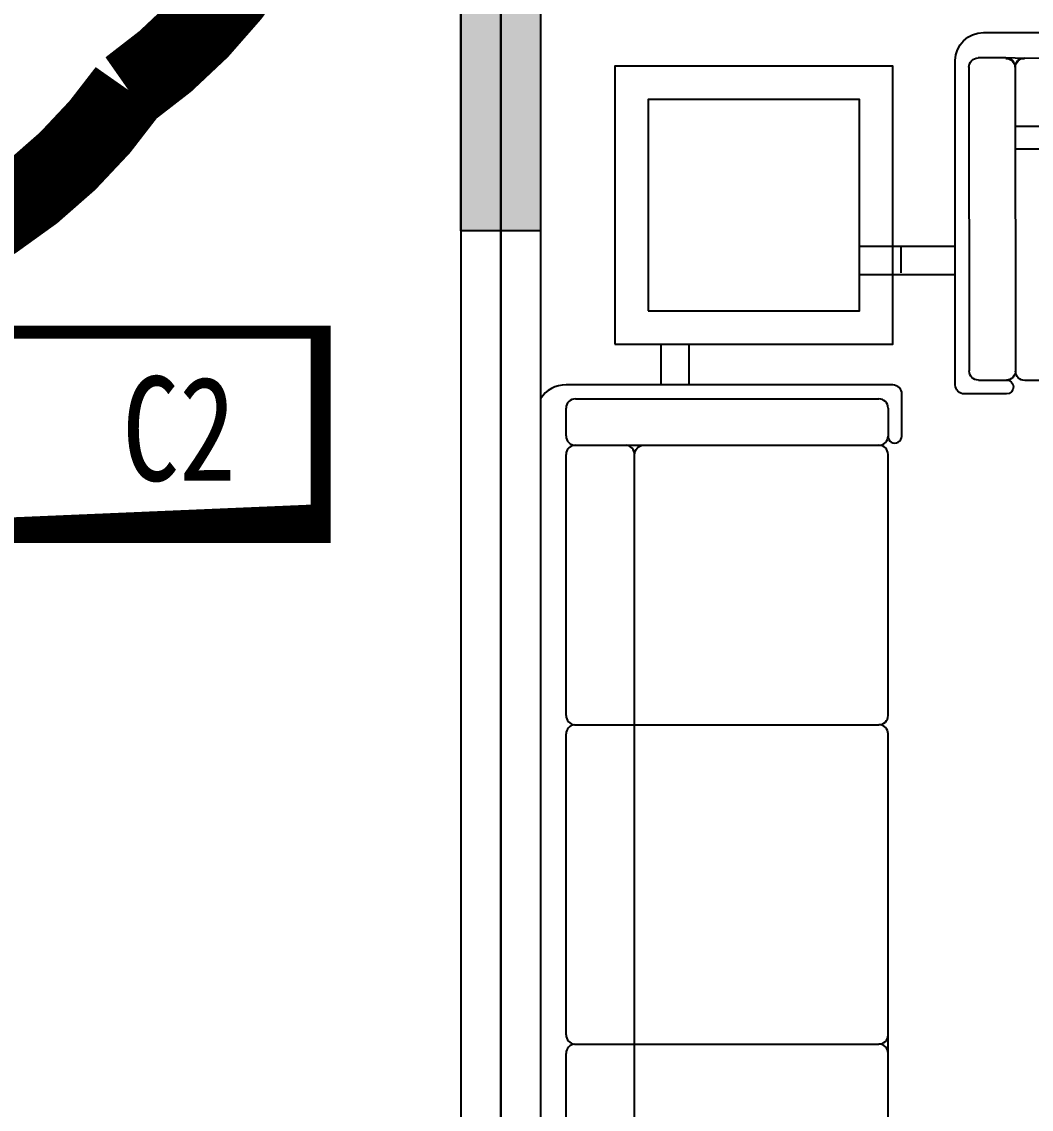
# Model space of a CAD drawing. Extents: x 802298 to 1915382, y -2285475 to -1340051.
# Drawn here: x 1368890 to 1371420, y -2236426 to -2233703 of the extents above; entities that cross this region are included whole.
import ezdxf

# ---------------------------------------------------------------- set-up
doc = ezdxf.new("R2010")
doc.units = 0
doc.header["$LTSCALE"] = 1000
doc.header["$MEASUREMENT"] = 0
doc.linetypes.add('DOTE', pattern=[2.4200000000000004, 2, -0.2, 0.02, -0.2])
doc.layers.get('0').update_dxf_attribs({"linetype": 'CONTINUOUS'})
for name, color, linetype in [('DOTE', 1, 'CONTINUOUS'), ('PUB_TEXT', 7, 'CONTINUOUS'), ('WALL', 9, 'CONTINUOUS'), ('修改', 6, 'CONTINUOUS'), ('家具', 33, 'CONTINUOUS'), ('结构', 7, 'CONTINUOUS')]:
    doc.layers.add(name, color=color, linetype=linetype)
doc.layers.add('面积－户', color=2, linetype='CONTINUOUS', plot=False)
doc.styles.add('黑体', font='SIMHEI.TTF', dxfattribs={"width": 0.8})

# ---------------------------------------------------------------- blocks, each defined once
blk = doc.blocks.new('asfafasfsafaffd')
at = {"color": 8, "ltscale": 0.5}
blk.add_lwpolyline([(1621896.016843365, -1342791.520645673), (1622096.016843887, -1342791.520645673), (1622096.01684531, -1344691.520645888), (1621896.016844787, -1344691.520645888)], close=True, dxfattribs=at)
blk.add_solid([(1622096.016843372, -1342791.520645673), (1622096.01684531, -1344691.520645888), (1621896.016843365, -1342791.520645673), (1621896.016845305, -1344691.520645888)], dxfattribs=at)
blk = doc.blocks.new('A$C25AA54E1')
at = {"layer": '家具', "ltscale": 20}
for p, q in [((918.3806398103479, 3081.283177424804), (3211.34546013223, 3081.283177424804)), ((883.5583664940204, 2198.787361320457), (883.5583664940204, 3017.442343011382)), ((1711.587444592267, 2210.726344514405), (1057.354674412869, 2210.726344514405)), ((3211.585817669053, 2210.726344514405), (1757.353860951029, 2210.726344514405)), ((1011.641675622668, 2175.90415314096), (906.4415746734012, 2175.90415314096)), ((883.2927024560049, 2042.172486745752), (71.10492289974354, 2042.172486745752)), ((906.0265973445494, 1914.062591278343), (906.1492217360064, 2019.262620758731)), ((0.7568959982600063, 1971.824459844967), (-0.0007625480648130178, 510.6958305992885)), ((870.7174712414853, 614.157910077949), (872.1794416122139, 1868.389014719753))]:
    blk.add_line(p, q, dxfattribs=at)
at = {"layer": '家具', "color": 8}
for p, q in [((1011.256617355859, 3017.442343011731), (941.5954886879772, 3017.442343011382)), ((1711.347087055678, 3017.442343011382), (1057.686315111117, 3017.442343011382)), ((1734.470652771648, 2996.284170326428), (1734.470652771648, 2233.609552693786)), ((2511.34627359407, 3017.442343011382), (1757.594218487851, 3017.442343011382)), ((2534.469839310274, 2996.284170326428), (2534.469839310274, 2233.609552693786)), ((3211.34546013223, 3017.442343011382), (2557.593405026244, 3017.442343011382)), ((918.3806398103479, 2994.227494133753), (918.3806398103479, 2233.609634636901)), ((1034.471466233488, 2994.227494133753), (1034.471466233488, 2233.609634636901)), ((3211.34546013223, 2845.61929724738), (1057.595031949459, 2845.61929724738)), ((941.2638479897287, 2210.726426457521), (1011.588258054107, 2210.726426457521)), ((602.5027211315464, 2177.639425573405), (536.1117707432713, 2177.639425573405)), ((502.5027211315464, 2040.696011079126), (502.5027211315464, 2042.172486745752)), ((87.81252014753409, 2008.277425952372), (848.4298629106488, 2007.390826971969)), ((64.48942801705562, 1915.428571427008), (64.57062711729668, 1985.089652769966)), ((871.2863821906503, 1984.480960984947), (871.2044099499471, 1914.156598696252)), ((65.4637110887561, 1869.089067310793), (64.48942801728845, 1915.428571426892)), ((86.6488228305243, 1892.187877106247), (849.3229223322123, 1891.29888070689)), ((86.6488228305243, 1892.187877105782), (849.3229223322123, 1891.298880706425)), ((87.67720119981095, 1892.186678396771), (848.2945439629257, 1891.300079416367)), ((235.7982764760964, 592.0147677045316), (236.2852971276734, 1892.013456227258)), ((292.6911996102426, 591.9484515625518), (293.1782202618197, 1891.947140085278)), ((63.9482875179965, 569.0002166916383), (65.46699305530638, 1871.904681733693))]:
    blk.add_line(p, q, dxfattribs=at)
at = {"layer": '家具'}
for p, q in [((781.4584509159904, 2779.821162939072), (883.5583664940204, 2779.821162939072)), ((781.4584509159904, 2709.473136037588), (883.5583664940204, 2709.473136037588)), ((536.1117707432713, 2283.375696658273), (536.1117707432713, 2042.172486745752)), ((606.4597976447549, 2283.375696851173), (606.4597976447549, 2042.172486745752))]:
    blk.add_line(p, q, dxfattribs=at)
at = {"layer": '家具', "ltscale": 20}
blk.add_lwpolyline([(781.4584509159104, 2895.203268743644), (781.4584509159104, 2198.757802462758), (85.01298463501007, 2198.757802462758), (85.01298463501007, 2895.203268743644)], close=True, dxfattribs=at)
at = {"layer": '家具', "color": 8}
blk.add_lwpolyline([(697.8849949622017, 2811.629812789935), (697.8849949622017, 2282.331258416467), (168.5864405887187, 2282.331258416467), (168.5864405887187, 2811.629812789935)], close=True, dxfattribs=at)
at = {"layer": '家具', "ltscale": 20, "extrusion": (0, 0, -1)}
for centre, major_axis, ratio, start_param, end_param in [((953.3906916857231, 3020.769384654472), (-49.43492109714919, 49.43492109714918), 0.9999999999949295, 5.450179854177006, 6.544087876733417), ((1011.588258054107, 2233.609634636785), (-16.18087167898193, 16.18087167898193), 0.9999999999952617, 2.356194490189976, 3.926990816989611), ((1711.587444592267, 2233.609552693786), (-16.18087167898193, 16.18087167898193), 0.9999999999952617, 2.356194490189976, 3.926990816989611), ((1757.353860951029, 2233.609552693786), (16.18087167898193, 16.18087167898193), 0.9999999999952617, 2.356194490189976, 3.926990816989611), ((2511.586631130893, 2233.609552693786), (-16.18087167898193, 16.18087167898193), 0.9999999999952617, 2.356194490189976, 3.926990816989611), ((2557.353047489421, 2233.609552693786), (16.18087167898193, 16.18087167898193), 0.9999999999952617, 2.356194490189976, 3.926990816989611), ((906.4415746734012, 2198.787361320341), (16.18087167898193, 16.18087167898193), 0.9999999999952617, 2.356194490189976, 3.926990816989611)]:
    blk.add_ellipse(centre, major_axis=major_axis, ratio=ratio, start_param=start_param, end_param=end_param, dxfattribs=at)
at = {"layer": '家具', "color": 8, "extrusion": (0, 0, -1)}
for centre, major_axis, ratio, start_param, end_param in [((941.5954886879772, 2994.227494133636), (16.41537706564577, 16.41537706564577), 0.9999999999935177, 3.926990816990482, 5.497787143778897), ((1011.256617355859, 2994.227494133636), (16.41537706553936, 16.41537706553936), 0.9999999999864237, -0.7853981634042365, 0.7853981634042362), ((1711.347087055678, 2994.227494133636), (-16.41537706579386, 16.41537706579386), 0.9999999999794374, 0.7853981634077295, 2.267485054887573), ((1757.594218487851, 2994.227494133636), (16.41537706579386, 16.41537706579386), 0.9999999999794371, 4.015700252292013, 5.497787143771856), ((2511.34627359407, 2994.227494133636), (-16.41537706566159, 16.41537706566159), 0.999999999994236, 0.7853981634003302, 2.267485054894856), ((2557.593405026244, 2994.227494133636), (16.41537706566159, 16.41537706566159), 0.9999999999942359, 4.01570025228473, 5.497787143779256), ((1057.595031949459, 2868.834146125009), (-16.41537706579386, 16.41537706579386), 0.9999999999794374, 3.926990816997523, 5.409077708477366), ((941.2638479897287, 2233.609634636785), (16.18087167898193, 16.18087167898193), 0.9999999999952617, 2.356194490189976, 3.926990816989611)]:
    blk.add_ellipse(centre, major_axis=major_axis, ratio=ratio, start_param=start_param, end_param=end_param, dxfattribs=at)
at = {"layer": '家具', "color": 8, "extrusion": (0, 0, -0.9999999999999998)}
blk.add_ellipse((1057.686315111117, 2994.227494133636), major_axis=(16.41537706553934, 16.41537706553934), ratio=0.9999999999964552, start_param=3.926990816983999, end_param=5.497787143770337, dxfattribs=at)
at = {"layer": '家具', "color": 8}
for centre, major_axis, ratio, start_param, end_param in [((1057.595031949459, 2822.404448369751), (16.41537706561391, 16.41537706561391), 0.9999999999899127, 0.7853981634024919, 2.267485054896835), ((87.78546022367664, 1985.062592846109), (-16.41537706538476, 16.41537706538476), 0.9999999999982017, -0.786563793643375, 0.7842325331583346), ((848.4031895573717, 1984.507634338457), (16.18087167865653, 16.18087167865653), 0.9999999999946897, 5.496621513539825, 7.06741784034512), ((87.7042611236684, 1915.401511503151), (16.41537706538476, 16.41537706538476), 0.9999999999982015, 2.355028859951433, 3.925825186743112), ((88.73245114739984, 1915.309029789525), (-16.41537706579015, 16.41537706579015), 0.9999999999474024, 0.7842325331837339, 2.26631942465306), ((88.73245114763267, 1915.309029789409), (-16.41537706540871, 16.41537706540871), 0.9999999999993272, 0.7842325331577715, 2.266319424679504), ((87.6501412759535, 1868.971845290391), (-16.41537706538476, 16.41537706538476), 0.9999999999982017, -0.786563793643375, 0.7842325331583346), ((88.67854410456493, 1869.061929775518), (-16.41537706548238, 16.41537706548238), 0.9999999999847389, -0.6978543583677407, 0.7842325331650657), ((88.67854410479777, 1869.061929775518), (16.41537706537947, 16.41537706537947), 0.9999999999995579, 0.8729419684448783, 2.355028859952111)]:
    blk.add_ellipse(centre, major_axis=major_axis, ratio=ratio, start_param=start_param, end_param=end_param, dxfattribs=at)
at = {"layer": '家具', "ltscale": 20, "extrusion": (0, 0, -0.9999999999999998)}
blk.add_ellipse((1057.354674412869, 2233.609552693786), major_axis=(-16.18087167907989, 16.18087167907988), ratio=0.9999999999831545, start_param=3.926990816995664, end_param=5.497787143773715, dxfattribs=at)
at = {"layer": '家具', "ltscale": 20, "extrusion": (0, 0, -0.9999999999999999)}
blk.add_ellipse((1011.588258054107, 2193.315207856009), major_axis=(12.70333333498662, 12.67655860629283), ratio=0.9429872195307343, start_param=-0.8157856729866981, end_param=2.325806980603095, dxfattribs=at)
at = {"layer": '家具', "ltscale": 20}
for centre, major_axis, ratio, start_param, end_param in [((71.10492289974354, 1971.824459844269), (49.7435668651639, 49.7435668651639), 0.9999999999987447, 0.7853981633980759, 2.356194490181788), ((883.2660291024949, 2019.289294112241), (-16.18087167878352, 16.18087167878352), 0.9999999999993547, 3.925825186747918, 5.496621513537082), ((848.3212173166685, 1914.183272049879), (-16.18087167871481, 16.18087167871481), 0.9999999999874984, 2.355028859941349, 3.925825186753834), ((888.6156167227309, 1914.136303658015), (12.41426127055885, 12.40619184037719), 0.9843071922759038, 2.347445796428546, 5.489038450018339), ((849.2962489789352, 1868.415688073263), (16.18087167888955, 16.18087167888955), 0.9999999999557189, 5.496621513515241, 7.067417840364605), ((849.2962489789352, 1868.415688073263), (16.18087167888955, 16.18087167888955), 0.9999999999557189, 5.496621513515241, 7.067417840364605)]:
    blk.add_ellipse(centre, major_axis=major_axis, ratio=ratio, start_param=start_param, end_param=end_param, dxfattribs=at)

msp = doc.modelspace()

# ---------------------------------------------------------------- linework, layer by layer
at = {"layer": 'DOTE', "linetype": 'DOTE'}
msp.add_line((1370090.457703472, -2229626.354850533), (1370090.457711928, -2242726.354850667), dxfattribs=at)
at = {"layer": 'PUB_TEXT', "const_width": 50.00000000000004}
msp.add_lwpolyline([(1369639.615303567, -2234474.400210001), (1368837.987610255, -2234474.400210007), (1368837.987610258, -2234972.785756669), (1369639.61530357, -2234972.785756663)], close=True, dxfattribs=at)
at = {"layer": 'WALL'}
for p, q in [((1369990.457705731, -2233026.354847618), (1369990.457709152, -2238326.354850785)), ((1370190.457705815, -2233126.354847783), (1370190.457709106, -2238226.35485074))]:
    msp.add_line(p, q, dxfattribs=at)
at = {"layer": '修改', "const_width": 200}
msp.add_lwpolyline([(1365157.636338435, -2231873.482216567, -0.52056705), (1365157.636338435, -2229873.482216567, -0.52056705), (1367157.636338435, -2229873.482216567, -0.52056705), (1369157.636338435, -2229873.482216567, -0.52056705), (1369157.636338435, -2231873.482216567, -0.52056705), (1369157.636338435, -2233873.482216567, -0.52056705), (1367157.636338435, -2233873.482216567, -0.52056705), (1365328.305087927, -2234681.904863401, -0.52056705)], format="xyb", close=True, dxfattribs=at)
at = {"layer": '面积－户'}
for points in [[(1371290.457713167, -2229626.354850533), (1371290.457713167, -2226626.354849858), (1371290.457713167, -2226496.354849858), (1374390.457705474, -2226496.354849858), (1374390.457705474, -2227096.354849847), (1379090.457705369, -2227096.354849847), (1379090.457705369, -2233656.35485724), (1378020.457708326, -2233656.35485724), (1378020.457708326, -2239656.354850491), (1374160.457710463, -2239656.354850491), (1374160.457710433, -2238456.354850706), (1370220.457710001, -2238456.354850706), (1370090.457705276, -2238456.354850706), (1370090.457705276, -2232426.354850676), (1370090.457712296, -2229626.354850533)], [(1371290.457713126, -2229626.354850533), (1371290.457713126, -2226626.354849858), (1371290.457713126, -2226496.354849858), (1374390.457705432, -2226496.354849858), (1374390.457705432, -2227096.354849847), (1379090.457705328, -2227096.354849847), (1379090.457705328, -2233656.35485724), (1378020.457708284, -2233656.35485724), (1378020.457708284, -2239656.354850491), (1374160.457710422, -2239656.354850491), (1374160.457710391, -2238456.354850706), (1370220.45770996, -2238456.354850706), (1370090.457705234, -2238456.354850706), (1370090.457705234, -2232426.354850676), (1370090.457712255, -2229626.354850533)], [(1359260.457215795, -2240256.354725286), (1359260.457215795, -2239356.35485058), (1359390.457227871, -2239356.35485058), (1359390.457227871, -2231826.354850572), (1362990.45723045, -2231826.354850601), (1363120.457487027, -2231826.354802953), (1363120.457487027, -2233696.354850639), (1364160.457230437, -2233696.354850639), (1364160.457230437, -2233096.354850635), (1366160.457224801, -2233096.354850635), (1366160.457224801, -2231126.354851396), (1368690.457228387, -2231126.354851396), (1368690.457228387, -2232426.354850644), (1370090.457222353, -2232426.354850644), (1370090.457222353, -2238326.354850722), (1370090.457222353, -2238456.354850722), (1370220.457227065, -2238456.354850722), (1370220.457227065, -2240256.354852221), (1369620.457227451, -2240256.354852221), (1359260.457215795, -2240256.354852221), (1359260.457215795, -2239356.35485058)], [(1359260.457698676, -2240256.354725285), (1359260.457698676, -2239356.354850579), (1359390.457710752, -2239356.354850579), (1359390.457710752, -2231826.35485057), (1362990.457713331, -2231826.354850599), (1363120.457969908, -2231826.354802951), (1363120.457969908, -2233696.354850637), (1364160.457713318, -2233696.354850637), (1364160.457713318, -2233096.354850633), (1366160.457707682, -2233096.354850633), (1366160.457707682, -2231126.354851394), (1368690.457711268, -2231126.354851394), (1368690.457711268, -2232426.354850642), (1370090.457705234, -2232426.354850642), (1370090.457705234, -2238326.35485072), (1370090.457705234, -2238456.35485072), (1370220.457709946, -2238456.35485072), (1370220.457709946, -2240256.354852219), (1369620.457710332, -2240256.354852219), (1359260.457698676, -2240256.354852219), (1359260.457698676, -2239356.354850579)]]:
    msp.add_lwpolyline(points, close=True, dxfattribs=at)

# ---------------------------------------------------------------- block references
at = {"layer": '家具', "xscale": -1, "rotation": 90}
msp.add_blockref('A$C25AA54E1', (1373271.740886403, -2233728.756800189), dxfattribs=at)
at = {"layer": '结构'}
msp.add_blockref('asfafasfsafaffd', (-251905.5591426152, -889534.8342045788), dxfattribs=at)

# ---------------------------------------------------------------- texts
at = {"layer": 'PUB_TEXT', "style": '黑体', "width": 0.8}
msp.add_text('C2', height=261.3924050632914, dxfattribs=at).set_placement((1369142.26782352, -2234852.263728214))

doc.saveas('drawing.dxf')
